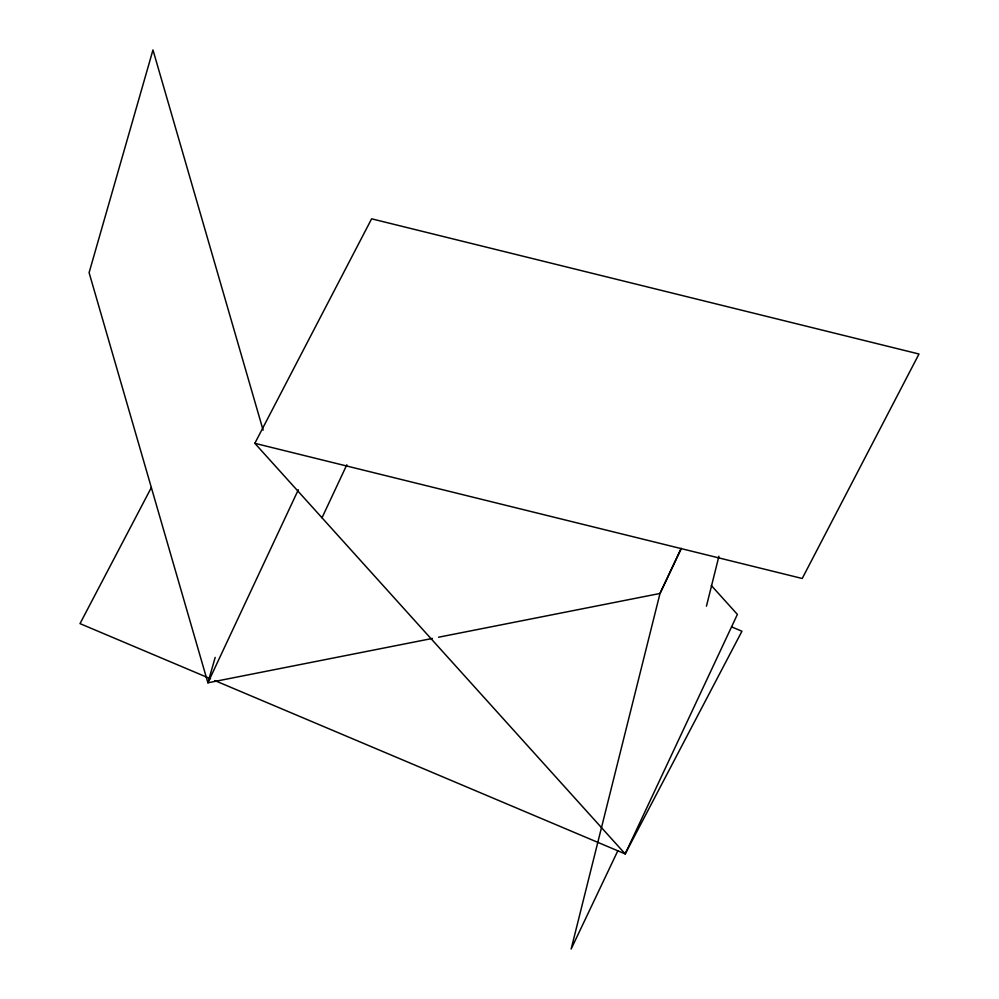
<?xml version="1.0" encoding="UTF-8"?>
<svg xmlns="http://www.w3.org/2000/svg" width="999" height="999" viewBox="0 0 999 999"><rect width="100%" height="100%" fill="white"/><g stroke="black" fill="none" stroke-linecap="round" stroke-linejoin="round"><path stroke-width="1.5" d="M706.443 606.193L718.918 556.256M215.185 657.392L207.904 682.804L432.417 638.436M298.314 489.785L207.904 682.804L89.098 272.665L152.972 49.95L263.112 430.144M322.003 517.782L346.828 464.797M681.118 548.389L660.002 593.468L571.141 949.05L617.807 850.823M681.33 548.576L660.002 593.468L438.536 637.225M254.832 443.319L371.616 218.818L918.993 354.008L802.222 578.496L254.832 443.319L625.199 853.92L741.932 631.243L731.568 626.86M151.349 487.537L80.007 623.626L210.564 678.771M214.872 680.594L625.199 853.92L737.387 614.41L711.3 585.489"/></g></svg>
